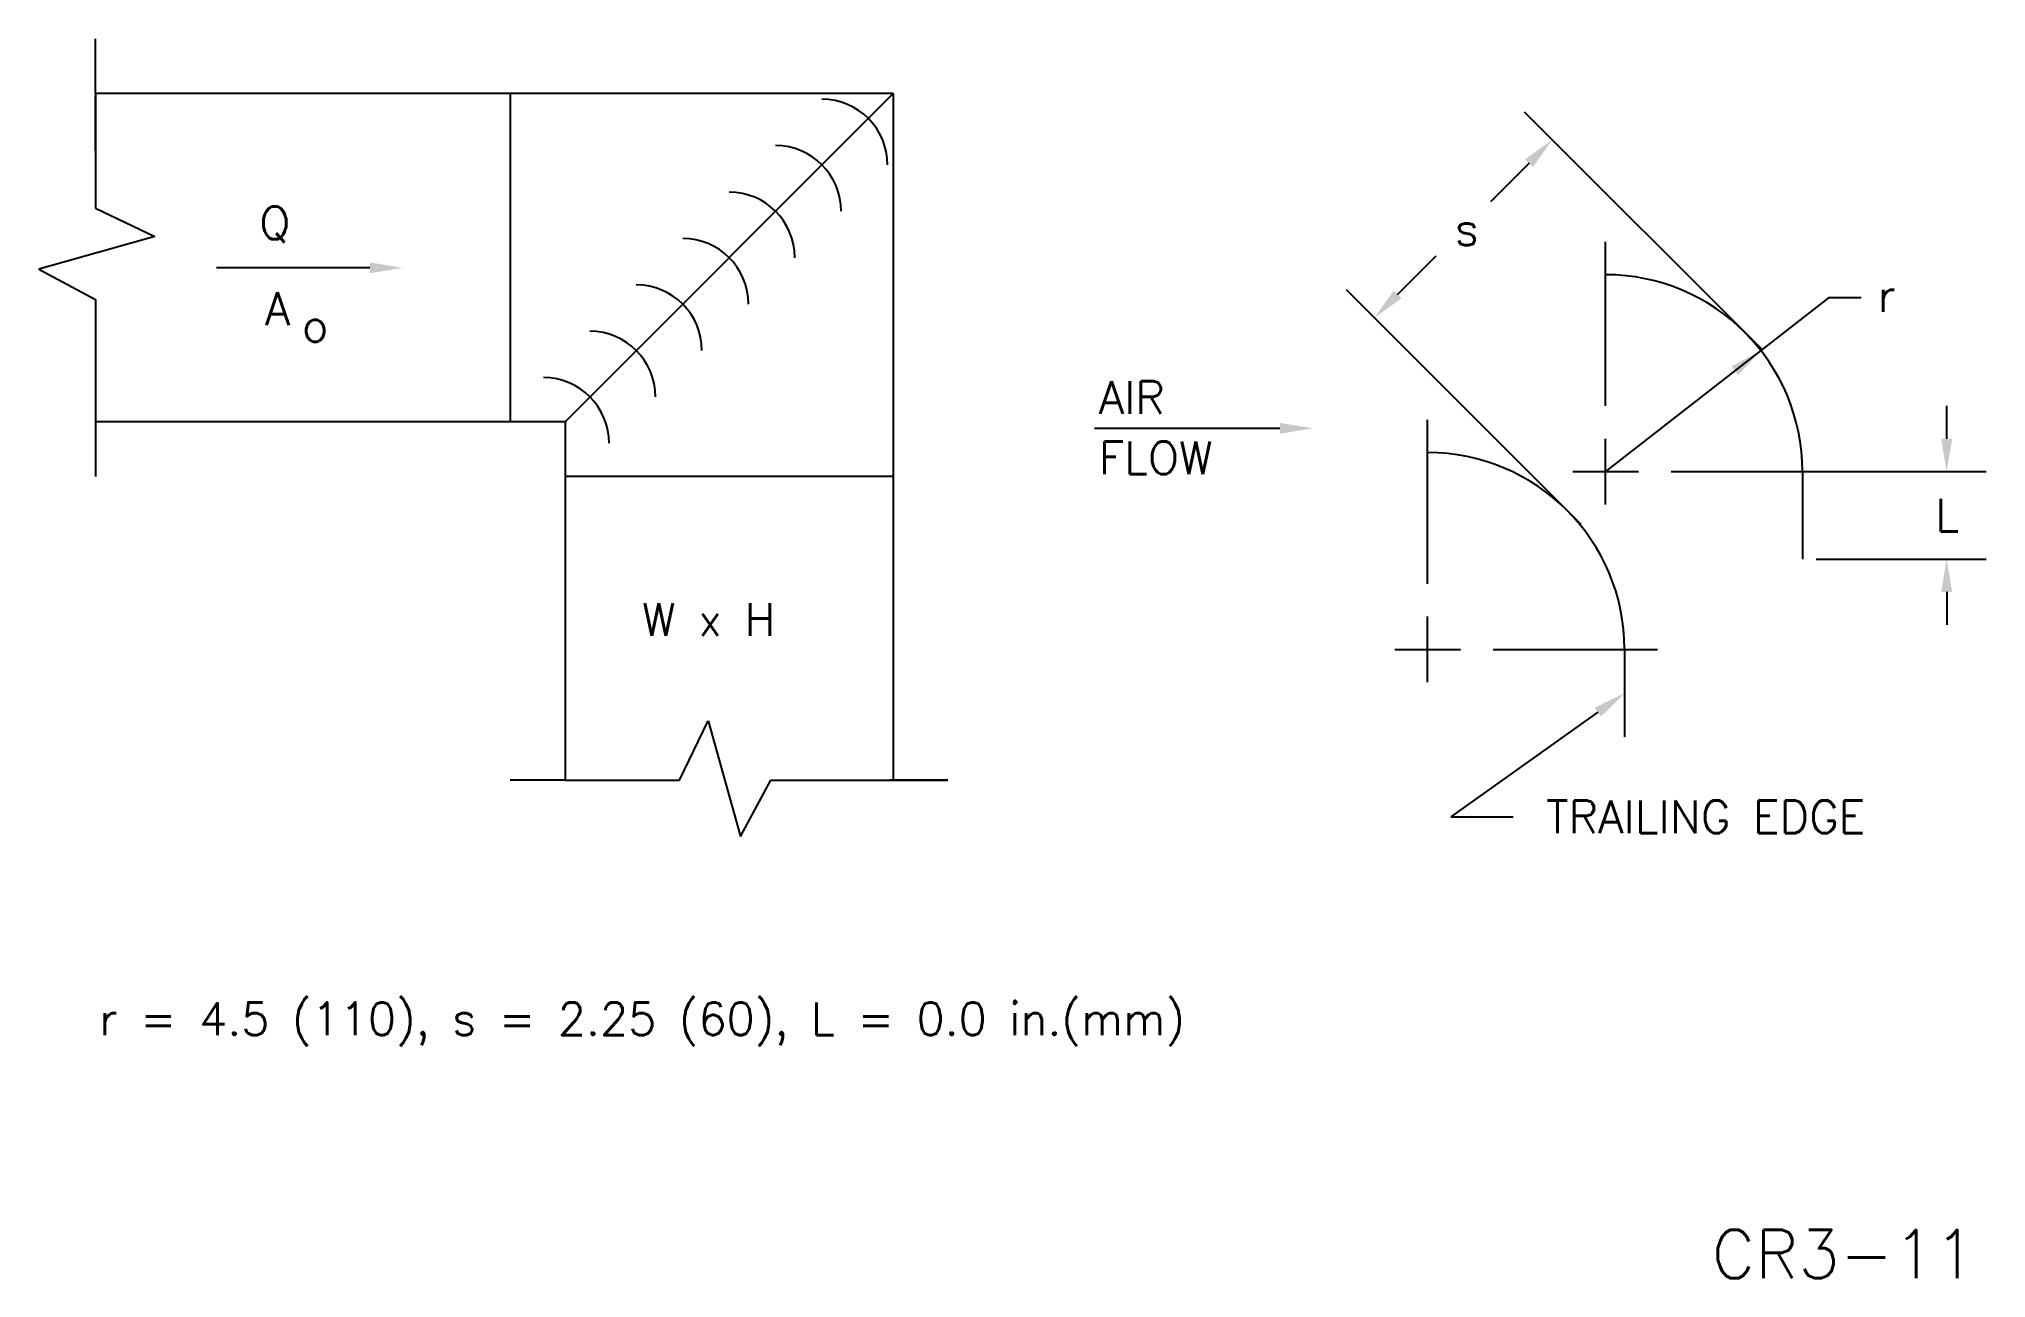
# Model space of a CAD drawing. Extents: x 1.32 to 10.22, y 1.26 to 6.93.
import ezdxf

# ---------------------------------------------------------------- set-up
doc = ezdxf.new("R2010")
doc.units = 0
doc.header["$LTSCALE"] = 0.5
doc.header["$MEASUREMENT"] = 0
doc.layers.get('0').update_dxf_attribs({"linetype": 'CONTINUOUS'})
doc.layers.add('NUMBER', color=7, linetype='CONTINUOUS')
doc.styles.add('ROMANS', font='romans')

msp = doc.modelspace()

# ---------------------------------------------------------------- linework, layer by layer
for p, q in [((1.5815, 6.6774), (1.5815, 6.9274)), ((1.5815, 6.6774), (1.5815, 6.1535)), ((3.477, 6.6774), (1.5815, 6.6774)), ((5.227, 6.6774), (3.477, 6.6774)), ((3.477, 6.6774), (3.477, 5.1774)), ((3.727, 5.1774), (5.227, 6.6774)), ((5.227, 6.6774), (5.227, 4.9274)), ((1.5815, 6.4155), (1.5815, 6.6655)), ((9.198, 5.507), (8.1118, 6.5932)), ((8.133, 6.3598), (7.9564, 6.1832)), ((8.4825, 5.2496), (8.4825, 5.9996)), ((2.835, 5.881), (2.1347, 5.881)), ((7.5319, 5.7588), (7.7085, 5.9354)), ((1.5815, 5.7362), (1.5815, 5.1774)), ((8.3712, 4.7074), (7.2986, 5.78)), ((9.5013, 5.7439), (8.4825, 4.9496)), ((9.6513, 5.7439), (9.5013, 5.7439)), ((3.477, 5.1774), (1.5815, 5.1774)), ((1.5815, 5.1774), (1.5815, 4.9274)), ((3.727, 5.1774), (3.477, 5.1774)), ((3.727, 5.1774), (3.727, 4.9274)), ((7.6693, 4.4364), (7.6693, 5.1864)), ((10.0415, 5.0996), (10.0415, 5.2496)), ((6.9943, 5.1472), (6.1467, 5.1472)), ((8.4825, 4.7996), (8.4825, 5.0996)), ((5.227, 4.9274), (3.727, 4.9274)), ((3.727, 4.9274), (3.727, 3.9091)), ((5.227, 4.9274), (5.227, 3.9091)), ((8.3325, 4.9496), (8.6325, 4.9496)), ((8.7825, 4.9496), (9.5325, 4.9496)), ((9.3825, 4.9496), (9.3825, 4.5496)), ((9.445, 4.9496), (10.2215, 4.9496)), ((9.445, 4.5496), (10.2215, 4.5496)), ((10.0415, 4.3996), (10.0415, 4.2496)), ((7.6693, 3.9864), (7.6693, 4.2864)), ((7.5193, 4.1364), (7.8193, 4.1364)), ((7.9693, 4.1364), (8.7193, 4.1364)), ((8.5693, 4.1364), (8.5693, 3.7364)), ((3.727, 3.9091), (3.727, 3.5395)), ((5.227, 3.9091), (5.227, 3.5395)), ((8.4471, 3.8495), (7.7748, 3.3715)), ((3.727, 3.5395), (3.477, 3.5395)), ((3.727, 3.5395), (3.477, 3.5395)), ((3.727, 3.5395), (4.2508, 3.5395)), ((4.6681, 3.5395), (5.227, 3.5395)), ((5.477, 3.5395), (5.2082, 3.5395)), ((5.227, 3.5395), (5.477, 3.5395)), ((5.227, 3.5395), (5.477, 3.5395)), ((7.7748, 3.3715), (8.0609, 3.3715))]:
    msp.add_line(p, q)
for centre, radius in [((4.9012, 6.3517), 0.3), ((4.6891, 6.1395), 0.3), ((4.477, 5.9274), 0.3), ((4.2649, 5.7153), 0.3), ((4.0527, 5.5031), 0.3), ((8.4825, 4.9496), 0.9), ((3.8406, 5.291), 0.3), ((3.6285, 5.0789), 0.3), ((7.6693, 4.1364), 0.9)]:
    msp.add_arc(centre, radius, 0, 90)
for points in [[(8.1506, 6.3422), (8.1153, 6.3775), (8.239, 6.4659)], [(2.835, 5.906), (2.835, 5.856), (2.985, 5.881)], [(7.5496, 5.7411), (7.5142, 5.7765), (7.4259, 5.6527)], [(9.0586, 5.4305), (9.0893, 5.391), (9.1922, 5.503)], [(6.9943, 5.1722), (6.9943, 5.1222), (7.1443, 5.1472)], [(10.0665, 5.0996), (10.0165, 5.0996), (10.0415, 4.9496)], [(10.0665, 4.3996), (10.0165, 4.3996), (10.0415, 4.5496)], [(8.4326, 3.8698), (8.4616, 3.8291), (8.5693, 3.9364)]]:
    msp.add_solid(points)
at = {"layer": 'NUMBER', "color": 7}
for p, q in [((1.5815, 6.1535), (1.8516, 6.0237)), ((1.8516, 6.0237), (1.3227, 5.8753)), ((1.3227, 5.8753), (1.5815, 5.7362)), ((4.2508, 3.5395), (4.3807, 3.8097)), ((4.3807, 3.8097), (4.529, 3.2807)), ((4.529, 3.2807), (4.6681, 3.5395))]:
    msp.add_line(p, q, dxfattribs=at)

# ---------------------------------------------------------------- texts
at = {"style": 'ROMANS'}
for s, p in [('Q', (2.3298, 6.0114)), ('s', (7.7932, 5.9843)), ('A', (2.3556, 5.619)), ('r', (9.7251, 5.6803)), ('o', (2.524, 5.5431)), ('AIR', (6.1665, 5.2134)), ('FLOW', (6.1665, 4.9378)), ('L', (9.9895, 4.6752)), ('W x H', (4.0782, 4.1987)), ('TRAILING EDGE', (8.2109, 3.2965)), ('r = 4.5 (110), s = 2.25 (60), L = 0.0 in.(mm)', (1.5983, 2.3732))]:
    msp.add_text(s, height=0.15, dxfattribs=at).set_placement(p)
at = {"layer": 'NUMBER', "style": 'ROMANS'}
msp.add_text('CR3-11', height=0.22, dxfattribs=at).set_placement((8.968, 1.2627))

doc.saveas('drawing.dxf')
